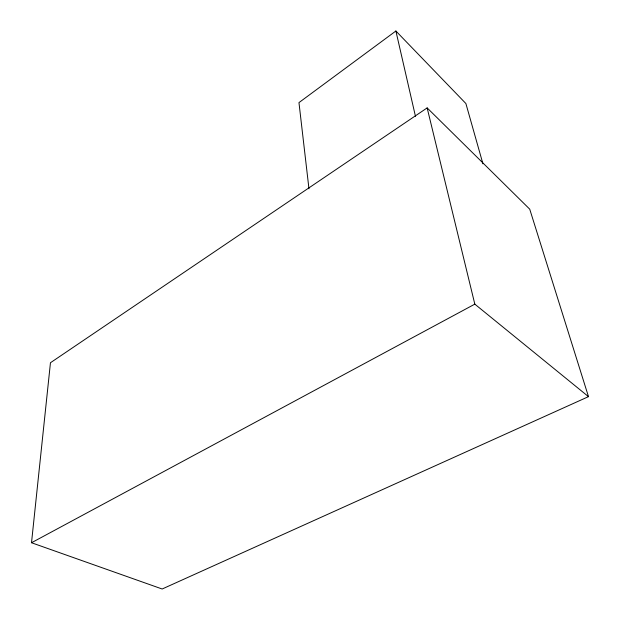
<?xml version="1.0" encoding="UTF-8"?>
<svg xmlns="http://www.w3.org/2000/svg" width="620" height="620" viewBox="0 0 620 620"><rect width="100%" height="100%" fill="white"/><g stroke="black" fill="none" stroke-linecap="round" stroke-linejoin="round"><path stroke-width="0.93" d="M31.511 542.74L50.453 362.747L427.149 107.903L529.728 209.165L588.489 396.645L162.161 589L31.511 542.74L474.819 304.141L588.489 396.645M482.933 163.82L465.884 103.525L395.885 31L298.964 102.61L308.969 188.829M427.149 107.903L474.819 304.141M395.885 31L415.462 116.328"/></g></svg>
